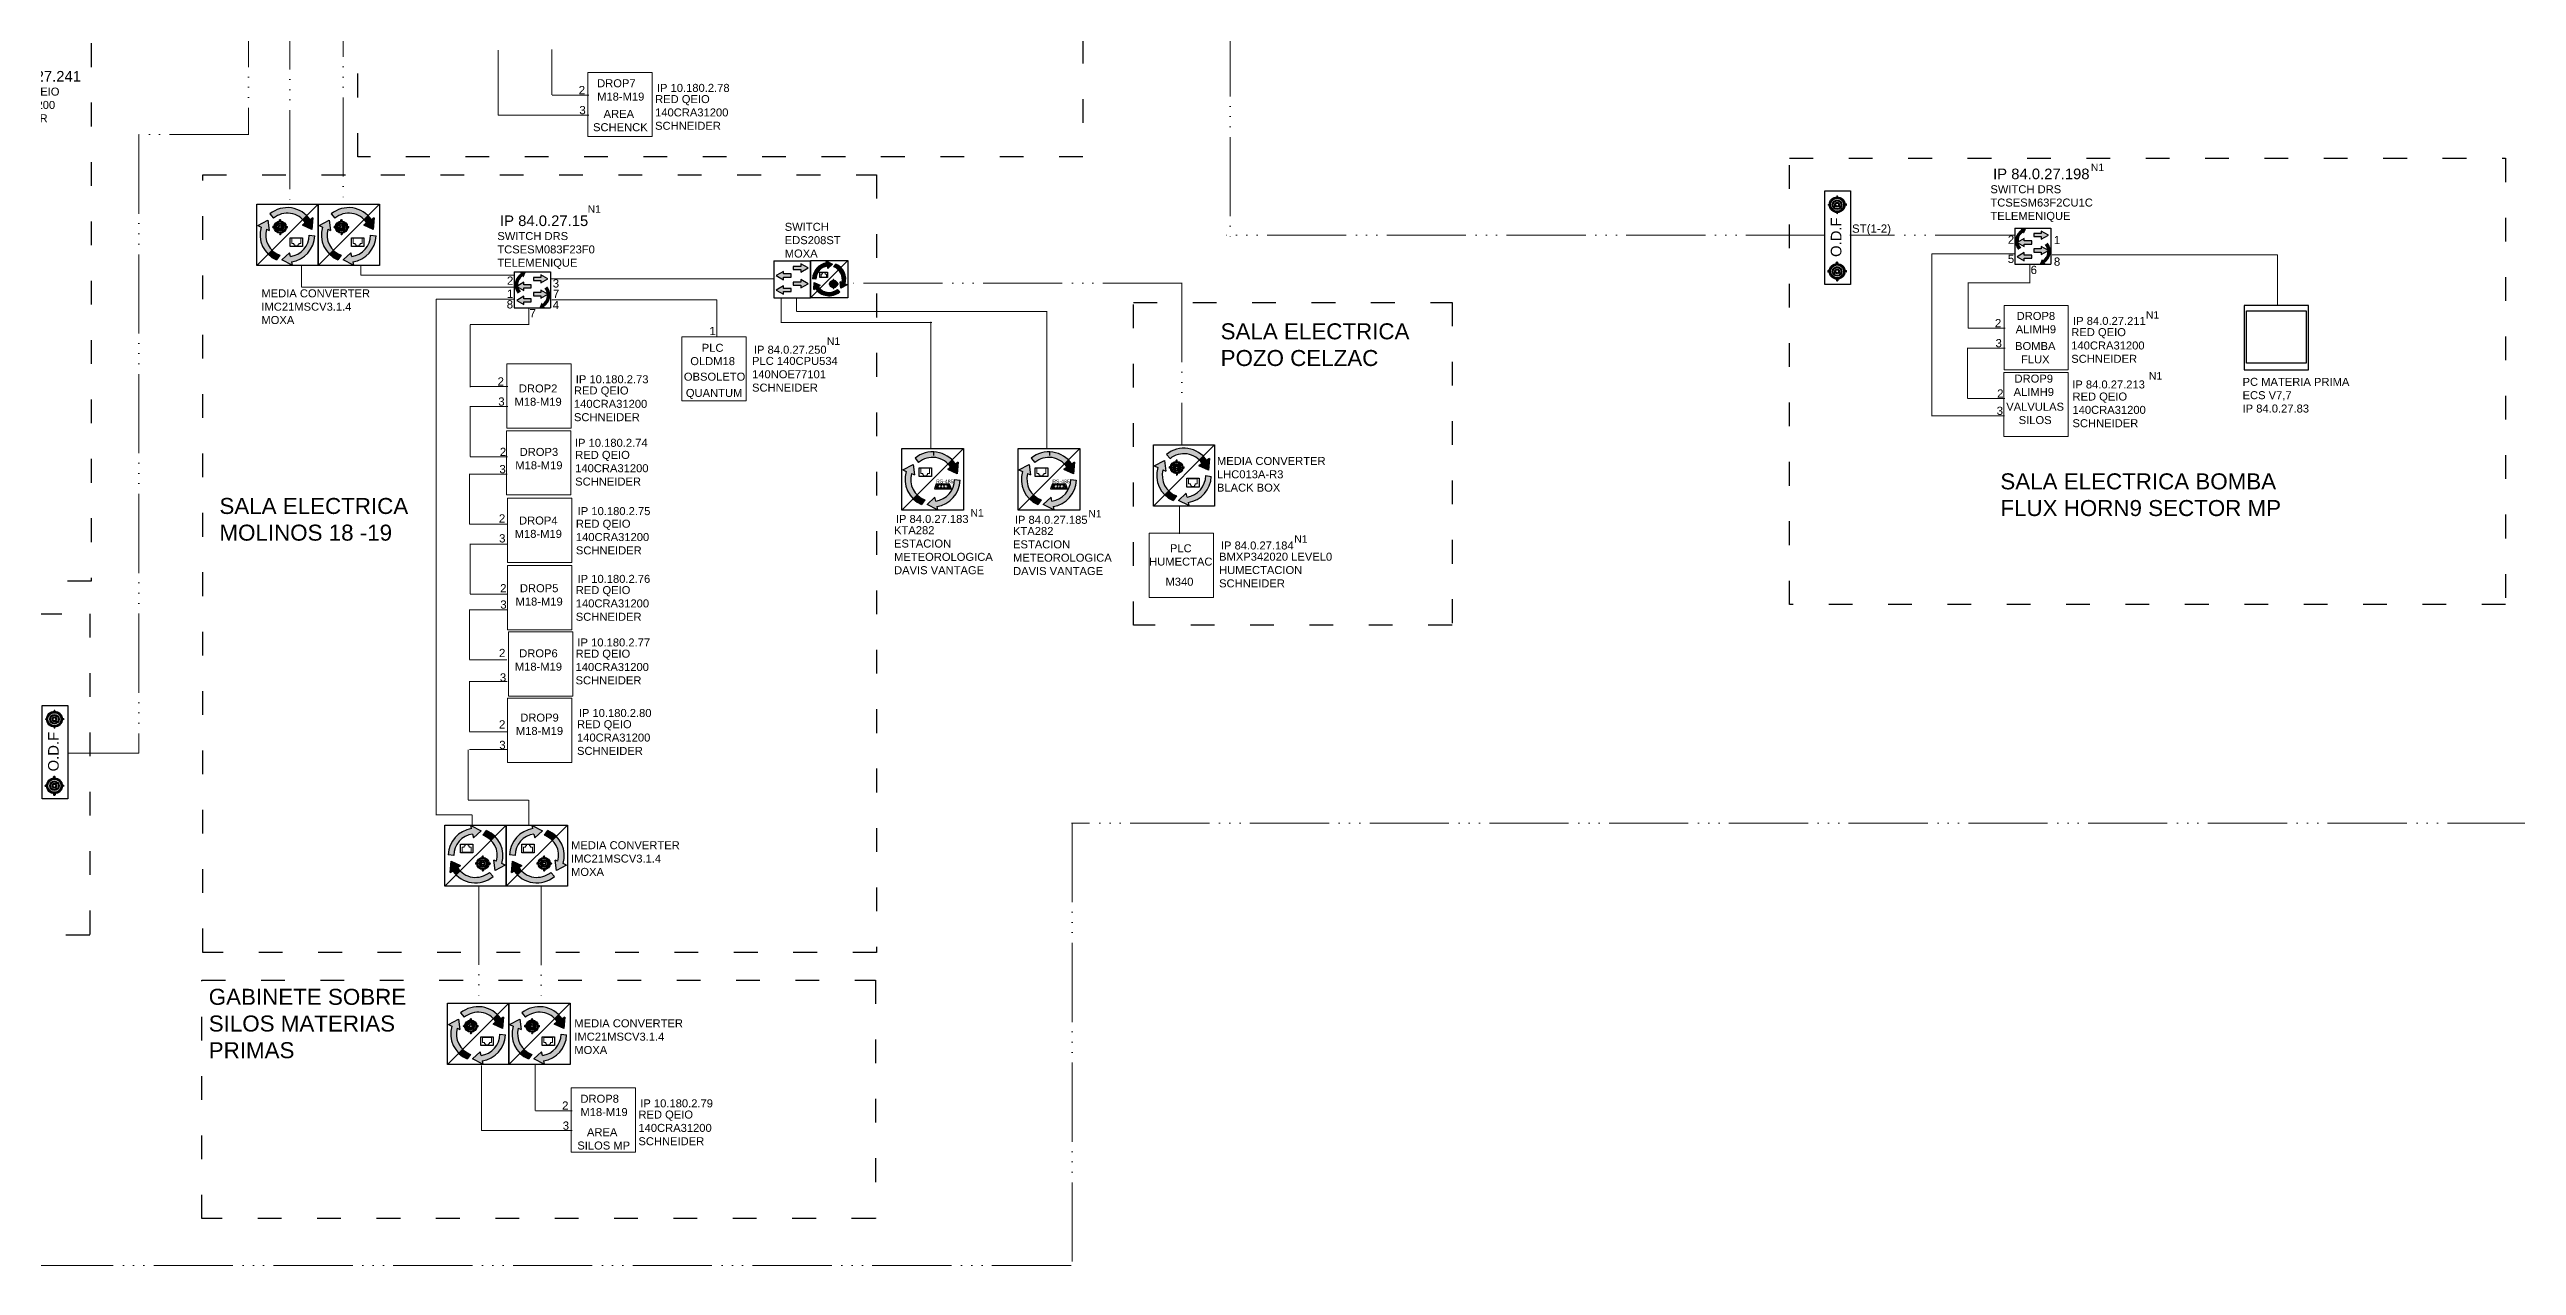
# Model space of a CAD drawing. Header units: millimetres. Extents: x 613 to 2691, y 4464 to 5516.
# Drawn here: x 1050 to 1798, y 4464 to 4833 of the extents above; entities that cross this region are included whole.
import ezdxf
from ezdxf.enums import TextEntityAlignment as Align

# ---------------------------------------------------------------- set-up
doc = ezdxf.new("R2010")
doc.units = ezdxf.units.MM
doc.linetypes.add('ACAD_ISO03W100', pattern=[30, 12, -18])
doc.linetypes.add('ACAD_ISO06W100', pattern=[36, 24, -3, 0, -3, 0, -3, 0, -3])
doc.layers.add('LETRAS', color=7, linetype='Continuous', lineweight=5)
doc.layers.add('RACK', color=7, linetype='Continuous', lineweight=30)
doc.layers.add('Línea F.O', color=7, linetype='ACAD_ISO06W100')
doc.layers.add('SEGMENTADA', color=7, linetype='ACAD_ISO03W100')
doc.styles.get("Standard").update_dxf_attribs({"font": 'arial.ttf'})

# ---------------------------------------------------------------- blocks, each defined once
blk = doc.blocks.new('pc')
blk.add_lwpolyline([(7.77, 8.9), (-12.31, 8.9), (-12.31, -11.17), (7.77, -11.17)], close=True)
at = {"layer": 'Línea F.O'}
blk.add_lwpolyline([(-11.57, 7.31), (7.09, 7.31), (7.09, -9.03), (-11.57, -9.03)], close=True, dxfattribs=at)
blk = doc.blocks.new('Conversor Ethernet-FO')
h = blk.add_hatch(color=256)
h.dxf.hatch_style = 1
h.paths.add_polyline_path([(0.00454, 0.00483), (0.00576, 0.00605, 0.387732), (-0.00573, 0.00659), (-0.00461, 0.00527, -0.38711)])
h = blk.add_hatch(color=256)
h.dxf.hatch_style = 1
h.paths.add_polyline_path([(-0.00685, 0.00179), (-0.00594, 0.0014), (-0.00635, 0.00466), (-0.00956, 0.00298), (-0.00845, 0.00249, 0.276597), (-0.00631, -0.00601), (-0.00508, -0.00479, -0.268518)])
h = blk.add_hatch(color=256)
h.dxf.hatch_style = 1
h.paths.add_polyline_path([(-0.00478, 0.00268, 0.553301), (-0.00478, 0.00229), (-0.00448, 0.00229, -0.025083), (-0.00449, 0.00248, -0.025934), (-0.00448, 0.00268)])
h.paths.add_polyline_path([(-0.00034, 0.00268), (-0.00064, 0.00268, -0.026557), (-0.00063, 0.00248, -0.024461), (-0.00064, 0.00229), (-0.00034, 0.00229, 0.553301)])
h.paths.add_polyline_path([(-0.00276, 0.0044, -0.051051), (-0.00236, 0.0044), (-0.00236, 0.0047, 0.553301), (-0.00276, 0.0047)])
h.paths.add_polyline_path([(-0.00276, 0.00026, 0.553301), (-0.00236, 0.00026), (-0.00236, 0.00056, -0.051051), (-0.00276, 0.00056)])
h = blk.add_hatch(color=256)
h.dxf.hatch_style = 1
h.paths.add_polyline_path([(-0.00449, 0.00248, 1), (-0.00063, 0.00248, 1)])
h.paths.add_polyline_path([(-0.00097, 0.00248, -1), (-0.00415, 0.00248, -1)], flags=16)
h.paths.add_polyline_path([(-0.00139, 0.00248, -1), (-0.00373, 0.00248, -1)], flags=0)
h.paths.add_polyline_path([(-0.00158, 0.00248, -1), (-0.00354, 0.00248, -1)], flags=0)
h.paths.add_polyline_path([(-0.00198, 0.00248, -1), (-0.00314, 0.00248, -1)], flags=0)
h.paths.add_polyline_path([(-0.00216, 0.00248, -1), (-0.00296, 0.00248, -1)], flags=0)
h = blk.add_hatch(color=256)
h.dxf.hatch_style = 1
h.paths.add_polyline_path([(-0.00373, 0.00248, 1), (-0.00139, 0.00248, 1)])
h.paths.add_polyline_path([(-0.00158, 0.00248, -1), (-0.00354, 0.00248, -1)], flags=16)
h.paths.add_polyline_path([(-0.00198, 0.00248, -1), (-0.00314, 0.00248, -1)], flags=0)
h.paths.add_polyline_path([(-0.00216, 0.00248, -1), (-0.00296, 0.00248, -1)], flags=0)
h = blk.add_hatch(color=256)
h.dxf.hatch_style = 1
h.paths.add_polyline_path([(-0.00314, 0.00248, 1), (-0.00198, 0.00248, 1)])
h.paths.add_polyline_path([(-0.00216, 0.00248, -1), (-0.00296, 0.00248, -1)], flags=16)
h = blk.add_hatch(color=256)
h.dxf.hatch_style = 1
h.paths.add_polyline_path([(0.00765, 0.00532), (0.00683, 0.00475, 0.049421), (0.00576, 0.00605), (0.00454, 0.00483, -0.050348), (0.0054, 0.00377), (0.00439, 0.00308), (0.00738, 0.00171)])
h = blk.add_hatch(color=256)
h.dxf.hatch_style = 1
h.paths.add_polyline_path([(-0.00508, -0.00479), (-0.00631, -0.00601, 0.093164), (-0.0037, -0.00779), (-0.00266, -0.00635, -0.106981)])
h = blk.add_hatch(color=256)
h.dxf.hatch_style = 1
h.paths.add_polyline_path([(0.00068, -0.00671), (0.00042, -0.00552), (-0.00198, -0.00776), (0.00125, -0.00938), (0.00104, -0.00841, 0.360133), (0.00825, -0.00026), (0.00653, -0.00003, -0.371354)])
for p, q in [((-0.00984, 0.0096), (0.00931, 0.0096)), ((-0.00984, -0.00954), (-0.00984, 0.0096)), ((0.00931, 0.0096), (-0.00984, -0.00954)), ((0.00931, 0.0096), (0.00931, -0.00954)), ((-0.00956, 0.00298), (-0.00635, 0.00466)), ((-0.00956, 0.00298), (-0.00845, 0.00249)), ((-0.00685, 0.00179), (-0.00594, 0.0014)), ((-0.00635, 0.00466), (-0.00594, 0.0014)), ((-0.00573, 0.00659), (-0.00461, 0.00527)), ((-0.00448, 0.00268), (-0.00478, 0.00268)), ((-0.00448, 0.00229), (-0.00478, 0.00229)), ((-0.00276, 0.00441), (-0.00276, 0.0047)), ((-0.00236, 0.00441), (-0.00236, 0.0047)), ((-0.00236, 0.00056), (-0.00236, 0.00026)), ((-0.00064, 0.00268), (-0.00034, 0.00268)), ((-0.00064, 0.00229), (-0.00034, 0.00229)), ((0.0054, 0.00377), (0.00439, 0.00308)), ((0.00738, 0.00171), (0.00439, 0.00308)), ((0.00765, 0.00532), (0.00683, 0.00475)), ((0.00765, 0.00532), (0.00738, 0.00171)), ((-0.00266, -0.00635), (-0.0037, -0.00779)), ((-0.00198, -0.00776), (0.00042, -0.00552)), ((0.00068, -0.00671), (0.00042, -0.00552)), ((0.00653, -0.00003), (0.00825, -0.00026)), ((0.00931, -0.00954), (-0.00984, -0.00954)), ((0.00125, -0.00938), (-0.00198, -0.00776)), ((0.00104, -0.00841), (0.00125, -0.00938))]:
    blk.add_line(p, q)
blk.add_lwpolyline([(0.00061, -0.00086), (0.00446, -0.00086), (0.00446, -0.00359), (0.00061, -0.00359)], close=True)
for radius in [0.00193, 0.00159, 0.00117, 0.000976, 0.000584, 0.000396]:
    blk.add_circle((-0.00256, 0.00248), radius)
for centre, radius, start, end in [((-0.00028, 0.00002), 0.00853, 33.6411, 129.72999), ((-0.00028, 0.00002), 0.00853, 163.19641, 246.33177), ((-0.00028, 0.00002), 0.0068, 164.93063, 249.47743), ((-0.00466, 0.00248), 0.000232, 122.08839, 237.91161), ((-0.00028, 0.00002), 0.0068, 33.4186, 129.59548), ((-0.00256, 0.00458), 0.000232, 32.08839, 147.91161), ((-0.00256, 0.00038), 0.000232, 212.08839, 327.91161), ((-0.00046, 0.00249), 0.000232, 302.08839, 57.91161), ((-0.00028, 0.00002), 0.0068, 278.06545, 359.55615), ((-0.00028, 0.00002), 0.00853, 278.88801, 358.1104)]:
    blk.add_arc(centre, radius, start, end)
at = {"layer": 'RACK', "lineweight": 20}
for p, q in [((0.00387, -0.00104), (0.00113, -0.00104)), ((0.00113, -0.00104), (0.00113, -0.00264)), ((0.00113, -0.00264), (0.00175, -0.00264)), ((0.00175, -0.00264), (0.00175, -0.00302)), ((0.00175, -0.00302), (0.002, -0.00302)), ((0.002, -0.00302), (0.002, -0.00341)), ((0.002, -0.00341), (0.00301, -0.00341)), ((0.00325, -0.00302), (0.00301, -0.00302)), ((0.00301, -0.00302), (0.00301, -0.00341)), ((0.00387, -0.00264), (0.00325, -0.00264)), ((0.00325, -0.00264), (0.00325, -0.00302)), ((0.00387, -0.00104), (0.00387, -0.00264))]:
    blk.add_line(p, q, dxfattribs=at)
blk = doc.blocks.new('Conversor ethernet-RS485')
h = blk.add_hatch(color=256)
h.dxf.hatch_style = 1
h.paths.add_polyline_path([(4.22, 4.23), (5.45, 5.46, 0.387732), (-6.13, 6), (-5, 4.67, -0.38711)])
h = blk.add_hatch(color=256)
h.dxf.hatch_style = 1
h.paths.add_polyline_path([(-7.25, 1.17), (-6.33, 0.77), (-6.75, 4.05), (-9.98, 2.36), (-8.86, 1.87, 0.276597), (-6.71, -6.7), (-5.47, -5.46, -0.268518)])
h = blk.add_hatch(color=256)
h.dxf.hatch_style = 1
h.paths.add_polyline_path([(7.36, 4.73), (6.53, 4.15, 0.049421), (5.45, 5.46), (4.22, 4.23, -0.050348), (5.09, 3.16), (4.08, 2.47), (7.09, 1.09)])
h = blk.add_hatch(color=256)
h.dxf.hatch_style = 1
h.paths.add_polyline_path([(-5.47, -5.46), (-6.71, -6.7, 0.093164), (-4.08, -8.49), (-3.03, -7.03, -0.106981)])
h = blk.add_hatch(color=256)
h.dxf.hatch_style = 1
h.paths.add_polyline_path([(0.33, -7.4), (0.07, -6.19), (-2.35, -8.45), (0.91, -10.09), (0.7, -9.11, 0.360133), (7.96, -0.89), (6.22, -0.66, -0.371354)])
for p, q in [((-10.26, 9.03), (9.02, 9.03)), ((-10.26, -10.25), (-10.26, 9.03)), ((9.02, 9.03), (-10.26, -10.25)), ((-0.39, 7.98), (-0.39, 6.82)), ((9.02, 9.03), (9.02, -10.25)), ((-9.98, 2.36), (-6.75, 4.05)), ((-9.98, 2.36), (-8.86, 1.87)), ((-7.25, 1.17), (-6.33, 0.77)), ((-6.75, 4.05), (-6.33, 0.77)), ((-6.13, 6), (-5, 4.67)), ((5.09, 3.16), (4.08, 2.47)), ((7.09, 1.09), (4.08, 2.47)), ((7.36, 4.73), (6.53, 4.15)), ((7.36, 4.73), (7.09, 1.09)), ((-3.03, -7.03), (-4.08, -8.49)), ((-2.35, -8.45), (0.07, -6.19)), ((0.53, -2.03), (-0.06, -3.6)), ((-0.06, -3.6), (5.12, -3.6)), ((0.33, -7.4), (0.07, -6.19)), ((0.86, -2.19), (0.43, -3.34)), ((4.62, -3.34), (0.43, -3.34)), ((0.53, -2.03), (4.53, -2.03)), ((0.86, -2.19), (4.19, -2.19)), ((4.19, -2.19), (4.62, -3.34)), ((4.53, -2.03), (5.12, -3.6)), ((6.22, -0.66), (7.96, -0.89)), ((9.02, -10.25), (-10.26, -10.25)), ((0.91, -10.09), (-2.35, -8.45)), ((0.7, -9.11), (0.91, -10.09))]:
    blk.add_line(p, q)
blk.add_lwpolyline([(-4.88, 3.01), (-0.99, 3.01), (-0.99, 0.26), (-4.88, 0.26)], close=True)
for centre in [(1.07, -3.05), (1.13, -2.39), (2.09, -2.39), (2.09, -3.05), (2.95, -2.39), (2.95, -3.05), (4, -2.39), (4, -3.05)]:
    blk.add_circle(centre, 0.153)
for radius, start, end in [(8.6, 33.6411, 129.72999), (8.6, 163.19641, 246.33177), (6.86, 164.93063, 249.47743), (6.86, 33.4186, 129.59548), (6.86, 278.06545, 359.55615), (8.6, 278.88801, 358.1104)]:
    blk.add_arc((-0.63, -0.61), radius, start, end)
at = {"layer": 'RACK', "lineweight": 20}
for p, q in [((-1.58, 2.83), (-4.35, 2.83)), ((-4.35, 2.83), (-4.35, 1.22)), ((-4.35, 1.22), (-3.72, 1.22)), ((-3.72, 1.22), (-3.72, 0.83)), ((-3.72, 0.83), (-3.47, 0.83)), ((-3.47, 0.83), (-3.47, 0.44)), ((-3.47, 0.44), (-2.46, 0.44)), ((-2.21, 0.83), (-2.46, 0.83)), ((-2.46, 0.83), (-2.46, 0.44)), ((-1.58, 1.22), (-2.21, 1.22)), ((-2.21, 1.22), (-2.21, 0.83)), ((-1.58, 2.83), (-1.58, 1.22))]:
    blk.add_line(p, q, dxfattribs=at)
at = {"insert": (0.46, -0.69), "char_height": 1.143, "attachment_point": 1}
blk.add_mtext_dynamic_manual_height_columns('RS-485', width=3.9545, gutter_width=5.71, heights=[0], dxfattribs=at)
blk = doc.blocks.new('Switch')
h = blk.add_hatch(color=256)
h.dxf.hatch_style = 1
h.paths.add_polyline_path([(0.0051, 0.009), (0.0051, 0.0074), (0.0004, 0.0074), (0.0004, 0.0055), (0.0051, 0.0055), (0.0051, 0.0039), (0.0095, 0.0065)])
h.paths.add_polyline_path([(0.0095, -0.0031), (0.0051, -0.0006), (0.0051, -0.0021), (0.0004, -0.0021), (0.0004, -0.0041), (0.0051, -0.0041), (0.0051, -0.0056)])
h.paths.add_polyline_path([(-0.0009, -0.006), (-0.0056, -0.006), (-0.0056, -0.0044), (-0.01, -0.007), (-0.0056, -0.0095), (-0.0056, -0.0079), (-0.0009, -0.0079)])
h.paths.add_polyline_path([(-0.0009, 0.0028), (-0.0056, 0.0028), (-0.0056, 0.0044), (-0.01, 0.0018), (-0.0056, -0.0007), (-0.0056, 0.0009), (-0.0009, 0.0009)])
for p, q in [((-0.0115, 0.0108), (0.011, 0.0108)), ((-0.0115, 0.0108), (-0.0115, -0.0117)), ((-0.0056, 0.0044), (-0.01, 0.0018)), ((-0.01, 0.0018), (-0.0056, -0.0007)), ((-0.0056, 0.0028), (-0.0056, 0.0044)), ((-0.0009, 0.0028), (-0.0056, 0.0028)), ((-0.0056, -0.0007), (-0.0056, 0.0009)), ((-0.0056, 0.0009), (-0.0009, 0.0009)), ((-0.0009, 0.0009), (-0.0009, 0.0028)), ((0.0051, 0.0074), (0.0004, 0.0074)), ((0.0004, 0.0074), (0.0004, 0.0055)), ((0.0004, 0.0055), (0.0051, 0.0055)), ((0.0095, 0.0065), (0.0051, 0.009)), ((0.0051, 0.009), (0.0051, 0.0074)), ((0.0051, 0.0039), (0.0095, 0.0065)), ((0.0051, 0.0055), (0.0051, 0.0039)), ((0.011, 0.0108), (0.011, -0.0005)), ((-0.0115, -0.0117), (0.011, -0.0117)), ((-0.0056, -0.0044), (-0.01, -0.007)), ((-0.01, -0.007), (-0.0056, -0.0095)), ((-0.0056, -0.006), (-0.0056, -0.0044)), ((-0.0009, -0.006), (-0.0056, -0.006)), ((-0.0056, -0.0095), (-0.0056, -0.0079)), ((-0.0056, -0.0079), (-0.0009, -0.0079)), ((-0.0009, -0.0079), (-0.0009, -0.006)), ((0.0051, -0.0021), (0.0004, -0.0021)), ((0.0004, -0.0021), (0.0004, -0.0041)), ((0.0004, -0.0041), (0.0051, -0.0041)), ((0.0095, -0.0031), (0.0051, -0.0006)), ((0.0051, -0.0006), (0.0051, -0.0021)), ((0.0051, -0.0056), (0.0095, -0.0031)), ((0.0051, -0.0041), (0.0051, -0.0056)), ((0.011, -0.0005), (0.011, -0.0117))]:
    blk.add_line(p, q)
blk = doc.blocks.new('O.D.F')
h = blk.add_hatch(color=256)
h.dxf.hatch_style = 1
h.paths.add_polyline_path([(-13.81, 0.17, 0.553301), (-13.81, -0.33), (-13.43, -0.33, -0.025083), (-13.45, -0.08, -0.025934), (-13.43, 0.17)])
h.paths.add_polyline_path([(-8.16, 0.18), (-8.54, 0.18, -0.026557), (-8.53, -0.08, -0.024461), (-8.54, -0.32), (-8.16, -0.32, 0.553301)])
h.paths.add_polyline_path([(-11.24, 2.36, -0.051051), (-10.74, 2.36), (-10.74, 2.74, 0.553301), (-11.24, 2.74)])
h.paths.add_polyline_path([(-11.23, -2.91, 0.553301), (-10.73, -2.91), (-10.73, -2.53, -0.051051), (-11.23, -2.53)])
h = blk.add_hatch(color=256)
h.dxf.hatch_style = 1
h.paths.add_polyline_path([(-13.45, -0.08, 1), (-8.53, -0.08, 1)])
h.paths.add_polyline_path([(-8.96, -0.08, 1), (-13.01, -0.08, 1)], flags=16)
h.paths.add_polyline_path([(-9.5, -0.08, -1), (-12.47, -0.08, -1)], flags=0)
h.paths.add_polyline_path([(-9.74, -0.08, -1), (-12.23, -0.08, -1)], flags=0)
h.paths.add_polyline_path([(-10.24, -0.08, -1), (-11.73, -0.08, -1)], flags=0)
h.paths.add_polyline_path([(-10.48, -0.08, -1), (-11.49, -0.08, -1)], flags=0)
h = blk.add_hatch(color=256)
h.dxf.hatch_style = 1
h.paths.add_polyline_path([(-12.47, -0.08, 1), (-9.5, -0.08, 1)])
h.paths.add_polyline_path([(-9.74, -0.08, -1), (-12.23, -0.08, -1)], flags=16)
h.paths.add_polyline_path([(-10.24, -0.08, -1), (-11.73, -0.08, -1)], flags=0)
h.paths.add_polyline_path([(-10.48, -0.08, -1), (-11.49, -0.08, -1)], flags=0)
h = blk.add_hatch(color=256)
h.dxf.hatch_style = 1
h.paths.add_polyline_path([(-11.73, -0.08, 1), (-10.24, -0.08, 1)])
h.paths.add_polyline_path([(-10.48, -0.08, -1), (-11.49, -0.08, -1)], flags=16)
h = blk.add_hatch(color=256)
h.dxf.hatch_style = 1
h.paths.add_polyline_path([(7.02, 0.17, 0.553301), (7.02, -0.33), (7.39, -0.33, -0.025083), (7.38, -0.08, -0.025934), (7.4, 0.17)])
h.paths.add_polyline_path([(12.67, 0.18), (12.29, 0.18, -0.026557), (12.3, -0.08, -0.024461), (12.29, -0.32), (12.67, -0.32, 0.553301)])
h.paths.add_polyline_path([(9.59, 2.36, -0.051051), (10.09, 2.36), (10.09, 2.74, 0.553301), (9.59, 2.74)])
h.paths.add_polyline_path([(9.59, -2.91, 0.553301), (10.1, -2.91), (10.1, -2.53, -0.051051), (9.59, -2.53)])
h = blk.add_hatch(color=256)
h.dxf.hatch_style = 1
h.paths.add_polyline_path([(7.38, -0.08, 1), (12.3, -0.08, 1)])
h.paths.add_polyline_path([(11.86, -0.08, 1), (7.82, -0.08, 1)], flags=16)
h.paths.add_polyline_path([(11.33, -0.08, -1), (8.36, -0.08, -1)], flags=0)
h.paths.add_polyline_path([(11.09, -0.08, -1), (8.6, -0.08, -1)], flags=0)
h.paths.add_polyline_path([(10.59, -0.08, -1), (9.1, -0.08, -1)], flags=0)
h.paths.add_polyline_path([(10.35, -0.08, -1), (9.34, -0.08, -1)], flags=0)
h = blk.add_hatch(color=256)
h.dxf.hatch_style = 1
h.paths.add_polyline_path([(8.36, -0.08, 1), (11.33, -0.08, 1)])
h.paths.add_polyline_path([(11.09, -0.08, -1), (8.6, -0.08, -1)], flags=16)
h.paths.add_polyline_path([(10.59, -0.08, -1), (9.1, -0.08, -1)], flags=0)
h.paths.add_polyline_path([(10.35, -0.08, -1), (9.34, -0.08, -1)], flags=0)
h = blk.add_hatch(color=256)
h.dxf.hatch_style = 1
h.paths.add_polyline_path([(9.1, -0.08, 1), (10.59, -0.08, 1)])
h.paths.add_polyline_path([(10.35, -0.08, -1), (9.34, -0.08, -1)], flags=16)
for p, q in [((-13.43, 0.17), (-13.81, 0.17)), ((-11.24, 2.37), (-11.24, 2.74)), ((-10.74, 2.37), (-10.74, 2.74)), ((-8.54, 0.18), (-8.16, 0.18)), ((-13.43, -0.33), (-13.81, -0.33)), ((-10.73, -2.53), (-10.73, -2.91)), ((-8.54, -0.32), (-8.16, -0.32)), ((10.1, -2.53), (10.1, -2.91))]:
    blk.add_line(p, q)
blk.add_lwpolyline([(-15.06, 3.77), (14.13, 3.77), (14.13, -4.24), (-15.06, -4.24)], close=True)
for centre, radius in [((-10.99, -0.08), 2.46), ((-10.99, -0.08), 2.02), ((-10.99, -0.08), 1.48), ((-10.99, -0.08), 1.24), ((-10.99, -0.08), 0.743), ((-10.99, -0.08), 0.504), ((9.84, -0.08), 2.46), ((9.84, -0.08), 2.02), ((9.84, -0.08), 1.48), ((9.84, -0.08), 1.24), ((9.84, -0.08), 0.743), ((9.84, -0.08), 0.504)]:
    blk.add_circle(centre, radius)
for centre, start, end in [((-13.65, -0.08), 122.08839, 237.91161), ((-10.99, 2.59), 32.08839, 147.91161), ((-8.32, -0.07), 302.08839, 57.91161), ((-10.98, -2.75), 212.08839, 327.91161), ((9.85, -2.75), 212.08839, 327.91161)]:
    blk.add_arc(centre, 0.296, start, end)
at = {"insert": (-6.48, 1.91), "char_height": 3.316, "attachment_point": 1}
blk.add_mtext_dynamic_manual_height_columns('O.D.F', width=5.7817, gutter_width=16.58, heights=[0], dxfattribs=at)
blk = doc.blocks.new('SwitchDRS')
h = blk.add_hatch(color=256)
h.dxf.hatch_style = 1
h.paths.add_polyline_path([(-0.0076, 0.0075), (-0.0088, 0.0087, 0.387732), (-0.0093, -0.0028), (-0.008, -0.0017, -0.38711)])
h = blk.add_hatch(color=256)
h.dxf.hatch_style = 1
h.paths.add_polyline_path([(0.0051, 0.009), (0.0051, 0.0074), (0.0004, 0.0074), (0.0004, 0.0055), (0.0051, 0.0055), (0.0051, 0.0039), (0.0095, 0.0065)])
h.paths.add_polyline_path([(0.0095, -0.0031), (0.0051, -0.0006), (0.0051, -0.0021), (0.0004, -0.0021), (0.0004, -0.0041), (0.0051, -0.0041), (0.0051, -0.0056)])
h.paths.add_polyline_path([(-0.0009, -0.006), (-0.0056, -0.006), (-0.0056, -0.0044), (-0.01, -0.007), (-0.0056, -0.0095), (-0.0056, -0.0079), (-0.0009, -0.0079)])
h.paths.add_polyline_path([(-0.0009, 0.0028), (-0.0056, 0.0028), (-0.0056, 0.0044), (-0.01, 0.0018), (-0.0056, -0.0007), (-0.0056, 0.0009), (-0.0009, 0.0009)])
h = blk.add_hatch(color=256)
h.dxf.hatch_style = 1
h.paths.add_polyline_path([(-0.008, 0.0106), (-0.0075, 0.0098, 0.049421), (-0.0088, 0.0087), (-0.0076, 0.0075, -0.050348), (-0.0065, 0.0084), (-0.0058, 0.0074), (-0.0044, 0.0103)])
h = blk.add_hatch(color=256)
h.dxf.hatch_style = 1
h.paths.add_polyline_path([(0.0073, -0.0085), (0.0085, -0.0097, 0.387732), (0.009, 0.0018), (0.0077, 0.0006, -0.38711)])
h = blk.add_hatch(color=256)
h.dxf.hatch_style = 1
h.paths.add_polyline_path([(0.0078, -0.0116), (0.0072, -0.0108, 0.049421), (0.0085, -0.0097), (0.0073, -0.0085, -0.050348), (0.0062, -0.0094), (0.0055, -0.0084), (0.0042, -0.0114)])
for p, q in [((-0.0115, 0.0108), (0.011, 0.0108)), ((-0.0115, 0.0108), (-0.0115, -0.0117)), ((-0.0056, 0.0044), (-0.01, 0.0018)), ((-0.01, 0.0018), (-0.0056, -0.0007)), ((-0.0056, 0.0028), (-0.0056, 0.0044)), ((-0.0009, 0.0028), (-0.0056, 0.0028)), ((-0.0056, -0.0007), (-0.0056, 0.0009)), ((-0.0056, 0.0009), (-0.0009, 0.0009)), ((-0.0009, 0.0009), (-0.0009, 0.0028)), ((0.0051, 0.0074), (0.0004, 0.0074)), ((0.0004, 0.0074), (0.0004, 0.0055)), ((0.0004, 0.0055), (0.0051, 0.0055)), ((0.0095, 0.0065), (0.0051, 0.009)), ((0.0051, 0.009), (0.0051, 0.0074)), ((0.0051, 0.0039), (0.0095, 0.0065)), ((0.0051, 0.0055), (0.0051, 0.0039)), ((0.011, 0.0108), (0.011, -0.0005)), ((-0.0115, -0.0117), (0.011, -0.0117)), ((-0.0056, -0.0044), (-0.01, -0.007)), ((-0.01, -0.007), (-0.0056, -0.0095)), ((-0.0056, -0.006), (-0.0056, -0.0044)), ((-0.0009, -0.006), (-0.0056, -0.006)), ((-0.0056, -0.0095), (-0.0056, -0.0079)), ((-0.0056, -0.0079), (-0.0009, -0.0079)), ((-0.0009, -0.0079), (-0.0009, -0.006)), ((0.0051, -0.0021), (0.0004, -0.0021)), ((0.0004, -0.0021), (0.0004, -0.0041)), ((0.0004, -0.0041), (0.0051, -0.0041)), ((0.0095, -0.0031), (0.0051, -0.0006)), ((0.0051, -0.0006), (0.0051, -0.0021)), ((0.0051, -0.0056), (0.0095, -0.0031)), ((0.0051, -0.0041), (0.0051, -0.0056)), ((0.011, -0.0005), (0.011, -0.0117))]:
    blk.add_line(p, q)
for centre, start, end in [((-0.0027, 0.0027), 123.4186, 219.5955), ((0.0025, -0.0037), 303.4186, 39.5955)]:
    blk.add_arc(centre, 0.0068, start, end)

msp = doc.modelspace()

# ---------------------------------------------------------------- linework, layer by layer
at = {"color": 3, "lineweight": 0}
for p, q in [((1186.01, 4812.66), (1186.01, 4832.38)), ((1202.26, 4818.79), (1202.26, 4832.55)), ((1213.49, 4818.71), (1202.31, 4818.71)), ((1213.49, 4812.66), (1186.01, 4812.66)), ((1126.38, 4760.53), (1126.38, 4767.05)), ((1144.35, 4764.18), (1144.35, 4767.09)), ((1645.65, 4770.59), (1620.57, 4770.59)), ((1620.57, 4721.4), (1620.57, 4770.59)), ((1650.32, 4761.82), (1650.32, 4767.31)), ((1725.32, 4770.32), (1657.04, 4770.32)), ((1725.39, 4755.2), (1725.39, 4770.31)), ((1190.8, 4760.53), (1126.45, 4760.53)), ((1190.71, 4764.18), (1144.36, 4764.18)), ((1269.36, 4763.07), (1201.82, 4763.07)), ((1271.76, 4749.75), (1271.76, 4757.25)), ((1276.44, 4753.18), (1276.44, 4757.27)), ((1631.56, 4748.15), (1631.56, 4761.91)), ((1650.39, 4761.82), (1631.61, 4761.82)), ((1190.69, 4756.89), (1167.13, 4756.89)), ((1167.13, 4600.54), (1167.13, 4756.88)), ((1195.27, 4749.11), (1195.27, 4754.16)), ((1252.28, 4756.71), (1202.22, 4756.71)), ((1252.3, 4745.52), (1252.3, 4756.71)), ((1317.39, 4749.83), (1271.76, 4749.83)), ((1352.35, 4753.19), (1276.51, 4753.19)), ((1317.17, 4711.66), (1317.17, 4749.97)), ((1352.29, 4711.52), (1352.29, 4753.19)), ((1177.49, 4730.26), (1177.49, 4749.15)), ((1195.29, 4749.2), (1177.51, 4749.2)), ((1642.79, 4742.02), (1631.29, 4742.02)), ((1631.36, 4726.88), (1631.36, 4742.02)), ((1642.79, 4748.06), (1631.61, 4748.06)), ((1188.89, 4730.38), (1177.45, 4730.38)), ((1188.9, 4724.33), (1177.39, 4724.33)), ((1177.46, 4709.19), (1177.46, 4724.33)), ((1642.61, 4721.55), (1620.43, 4721.55)), ((1642.72, 4726.81), (1631.36, 4726.81)), ((1188.83, 4709.12), (1177.46, 4709.12)), ((1188.71, 4703.87), (1177.21, 4703.87)), ((1177.28, 4688.73), (1177.28, 4703.87)), ((1392.51, 4685.79), (1392.51, 4694.11)), ((1188.64, 4688.66), (1177.28, 4688.66)), ((1188.9, 4682.67), (1177.39, 4682.67)), ((1177.46, 4667.53), (1177.46, 4682.67)), ((1188.83, 4667.46), (1177.46, 4667.46)), ((1188.71, 4662.76), (1177.21, 4662.76)), ((1177.28, 4647.62), (1177.28, 4662.76)), ((1188.64, 4647.55), (1177.28, 4647.55)), ((1188.68, 4640.95), (1177.18, 4640.95)), ((1177.25, 4625.82), (1177.25, 4640.95)), ((1188.61, 4625.74), (1177.25, 4625.74)), ((1176.89, 4605.1), (1176.89, 4620.24)), ((1188.8, 4620.35), (1177.3, 4620.35)), ((1178.05, 4600.54), (1167.11, 4600.54)), ((1195.12, 4605.03), (1176.89, 4605.03)), ((1178.05, 4597.49), (1178.05, 4600.52)), ((1195.3, 4597.55), (1195.3, 4605.06)), ((1180.96, 4504.85), (1180.96, 4524.57)), ((1197.2, 4510.98), (1197.2, 4524.74)), ((1208.43, 4510.89), (1197.26, 4510.89)), ((1208.44, 4504.85), (1180.96, 4504.85))]:
    msp.add_line(p, q, dxfattribs=at)
at = {"lineweight": 0}
for points in [[(1213.16, 4825.62), (1232.64, 4825.62), (1232.64, 4806.15), (1213.16, 4806.15)], [(1642.46, 4754.98), (1661.94, 4754.98), (1661.94, 4735.51), (1642.46, 4735.51)], [(1241.62, 4745.5), (1261.11, 4745.5), (1261.11, 4726.03), (1241.62, 4726.03)], [(1188.56, 4737.29), (1208.05, 4737.29), (1208.05, 4717.82), (1188.56, 4717.82)], [(1642.42, 4734.71), (1661.9, 4734.71), (1661.9, 4715.24), (1642.42, 4715.24)], [(1188.52, 4717.02), (1208.01, 4717.02), (1208.01, 4697.55), (1188.52, 4697.55)], [(1188.84, 4696.58), (1208.32, 4696.58), (1208.32, 4677.11), (1188.84, 4677.11)], [(1383.36, 4685.95), (1402.85, 4685.95), (1402.85, 4666.48), (1383.36, 4666.48)], [(1188.84, 4676.15), (1208.32, 4676.15), (1208.32, 4656.68), (1188.84, 4656.68)], [(1189.15, 4656.03), (1208.64, 4656.03), (1208.64, 4636.56), (1189.15, 4636.56)], [(1188.84, 4635.91), (1208.32, 4635.91), (1208.32, 4616.44), (1188.84, 4616.44)], [(1208.1, 4517.81), (1227.59, 4517.81), (1227.59, 4498.34), (1208.1, 4498.34)]]:
    msp.add_lwpolyline(points, close=True, dxfattribs=at)
at = {"layer": 'Línea F.O', "color": 1, "lineweight": 0}
for p, q in [((1110.31, 5032.73), (1110.31, 4806.81)), ((1122.79, 5031.99), (1122.79, 4784.92)), ((1407.88, 5023.82), (1407.88, 4775.67)), ((1138.94, 4963.23), (1138.94, 4785.69)), ((1110.34, 4806.81), (1077.05, 4806.81)), ((1077.06, 4806.78), (1077.06, 4619.3)), ((1588.24, 4776.3), (1406.65, 4776.3)), ((1645.55, 4776.27), (1595.71, 4776.27)), ((1393.27, 4761.78), (1291.97, 4761.78)), ((1393.26, 4761.78), (1393.26, 4712.72)), ((1077.06, 4619.29), (1055.47, 4619.29)), ((1837.16, 4598.1), (1359.78, 4598.1)), ((1360, 4598.07), (1360, 4464.02)), ((1180.14, 4579.1), (1180.14, 4543.44)), ((1198.97, 4579.01), (1198.97, 4543.36)), ((1359.67, 4463.93), (909.43, 4463.93))]:
    msp.add_line(p, q, dxfattribs=at)
at = {"layer": 'SEGMENTADA', "ltscale": 0.6}
for points in [[(921.28, 4888.46), (1062.6, 4888.46), (1062.6, 4671.36), (921.28, 4671.36)], [(1143.39, 4871.53), (1363.22, 4871.53), (1363.22, 4800.05), (1143.39, 4800.05)], [(1096.45, 4794.58), (1300.64, 4794.58), (1300.64, 4558.89), (1096.45, 4558.89)], [(1577.43, 4799.58), (1794.51, 4799.58), (1794.51, 4664.35), (1577.43, 4664.35)], [(1378.56, 4755.91), (1475.13, 4755.91), (1475.13, 4658.08), (1378.56, 4658.08)], [(920.45, 4661.55), (1062.15, 4661.55), (1062.15, 4564.14), (920.45, 4564.14)], [(1096.12, 4550.47), (1300.32, 4550.47), (1300.32, 4478.18), (1096.12, 4478.18)]]:
    msp.add_lwpolyline(points, close=True, dxfattribs=at)

# ---------------------------------------------------------------- block references
at = {"lineweight": 0}
for name, p, xscale, yscale, zscale, rotation in [('O.D.F', (1591.8, 4775.97), 0.9701928948945391, 0.9701928948945391, 0.9701928948945391, 90), ('Conversor Ethernet-FO', (1286.14, 4762.95), 589.6483023455023, 589.6483023455023, 589.6483023455023, 180), ('O.D.F', (1051.38, 4620.03), 0.9701928948945391, 0.9701928948945391, 0.9701928948945391, 90), ('Conversor Ethernet-FO', (1178.86, 4588.24), 970.1928948945391, 970.1928948945391, 970.1928948945391, 180), ('Conversor Ethernet-FO', (1197.45, 4588.24), 970.1928948945391, 970.1928948945391, 970.1928948945391, 180)]:
    msp.add_blockref(name, p, dxfattribs=dict(at, xscale=xscale, yscale=yscale, zscale=zscale, rotation=rotation))
for name, p, xscale, yscale, zscale in [('Conversor Ethernet-FO', (1122.35, 4776.34), 970.1928948945391, 970.1928948945391, 970.1928948945391), ('Conversor Ethernet-FO', (1140.94, 4776.34), 970.1928948945391, 970.1928948945391, 970.1928948945391), ('Switch', (1275.22, 4763.13), 497.5348178946355, 497.5348178946355, 497.5348178946355), ('Conversor Ethernet-FO', (1394.14, 4703.43), 970.1928948945391, 970.1928948945391, 970.1928948945391), ('Conversor ethernet-RS485', (1318.28, 4702.87), 0.9701928948945391, 0.9701928948945391, 0.9701928948945391), ('Conversor ethernet-RS485', (1353.51, 4702.87), 0.9701928948945391, 0.9701928948945391, 0.9701928948945391), ('Conversor Ethernet-FO', (1180.15, 4534.13), 970.1928948945391, 970.1928948945391, 970.1928948945391), ('Conversor Ethernet-FO', (1198.72, 4534.13), 970.1928948945391, 970.1928948945391, 970.1928948945391)]:
    msp.add_blockref(name, p, dxfattribs=dict(at, xscale=xscale, yscale=yscale, zscale=zscale))
at = {"xscale": 486, "yscale": 486, "zscale": 486}
for p in [(1651.29, 4773.17), (1196.45, 4759.9)]:
    msp.add_blockref('SwitchDRS', p, dxfattribs=at)
at = {"layer": 'Línea F.O', "lineweight": 0, "xscale": 0.9701928948945391, "yscale": 0.9701928948945391, "zscale": 0.9701928948945391}
msp.add_blockref('pc', (1727.18, 4746.29), dxfattribs=at)

# ---------------------------------------------------------------- texts
at = {"lineweight": 0, "attachment_point": 1}
for s, width, heights, insert, char_height in [('MASTER QEIO\\P140CRP31200\\PSCHNEIDER', 49.51, [0], (1029.45, 4821.02), 2.4255), ('RED QEIO\\P140CRA31200\\PSCHNEIDER', 49.51, [0], (1233.54, 4818.75), 2.4255), ('SWITCH DRS\\PTCSESM63F2CU1C\\PTELEMENIQUE', 49.51, [0], (1638.33, 4791.43), 2.4255), ('SWITCH \\PEDS208ST\\PMOXA', 49.51, [14.73], (1272.84, 4780.03), 2.425), ('SWITCH DRS\\PTCSESM083F23F0\\PTELEMENIQUE', 49.51, [0], (1185.72, 4777.23), 2.4255), ('MEDIA CONVERTER\\PIMC21MSCV3.1.4\\PMOXA', 49.51, [0], (1114.19, 4759.87), 2.4255), ('SALA ELECTRICA\\PPOZO CELZAC', 97.0797, [0], (1404.98, 4749.57), 4.851), ('RED QEIO\\P140CRA31200\\PSCHNEIDER', 49.51, [0], (1662.84, 4748.11), 2.4255), ('PLC 140CPU534\\P140NOE77101\\PSCHNEIDER', 49.51, [0], (1262.93, 4739.38), 2.4255), ('RED QEIO\\P140CRA31200\\PSCHNEIDER', 49.51, [0], (1208.94, 4730.42), 2.4255), ('RED QEIO\\P140CRA31200\\PSCHNEIDER', 49.51, [0], (1663.21, 4728.59), 2.4255), ('RED QEIO\\P140CRA31200\\PSCHNEIDER', 49.51, [0], (1209.32, 4710.9), 2.4255), ('MEDIA CONVERTER\\PLHC013A-R3\\PBLACK BOX', 49.51, [0], (1403.86, 4709.06), 2.4255), ('SALA ELECTRICA BOMBA FLUX HORN9 SECTOR MP', 97.0797, [0], (1641.35, 4704.09), 4.851), ('SALA ELECTRICA\\PMOLINOS 18 -19', 97.0797, [0], (1101.47, 4696.63), 4.851), ('RED QEIO\\P140CRA31200\\PSCHNEIDER', 49.51, [0], (1209.53, 4690.04), 2.4255), ('KTA282\\PESTACION\\PMETEOROLOGICA\\PDAVIS VANTAGE', 49.51, [14.73], (1305.98, 4688.08), 2.4255), ('KTA282\\PESTACION\\PMETEOROLOGICA\\PDAVIS VANTAGE', 49.51, [14.73], (1342.05, 4687.82), 2.4255), ('BMXP342020 LEVEL0\\PHUMECTACION\\PSCHNEIDER', 49.51, [0], (1404.51, 4680.04), 2.4255), ('RED QEIO\\P140CRA31200\\PSCHNEIDER', 49.51, [0], (1209.49, 4669.92), 2.4255), ('RED QEIO\\P140CRA31200\\PSCHNEIDER', 49.51, [0], (1209.44, 4650.65), 2.4255), ('RED QEIO\\P140CRA31200\\PSCHNEIDER', 49.51, [0], (1209.87, 4629.26), 2.4255), ('MEDIA CONVERTER\\PIMC21MSCV3.1.4\\PMOXA', 49.51, [0], (1208.07, 4592.58), 2.4255), ('GABINETE SOBRE\\PSILOS MATERIAS\\PPRIMAS', 97.0797, [0], (1098.23, 4547.84), 4.851), ('MEDIA CONVERTER\\PIMC21MSCV3.1.4\\PMOXA', 49.51, [0], (1209.05, 4538.6), 2.4255), ('RED QEIO\\P140CRA31200\\PSCHNEIDER', 49.51, [0], (1228.48, 4510.94), 2.4255)]:
    msp.add_mtext_dynamic_manual_height_columns(s, width=width, gutter_width=12.13, heights=heights, dxfattribs=dict(at, insert=insert, char_height=char_height))
at = {"layer": 'LETRAS', "lineweight": 0}
for p in [(1670.79, 4796.84), (1215.1, 4784.22), (1687.48, 4752.13), (1287.62, 4744.16), (1688.39, 4733.65), (1331.15, 4692.13), (1366.9, 4691.85), (1429.32, 4684.21)]:
    msp.add_text('N1', height=2.242, dxfattribs=at).set_placement(p, align=Align.MIDDLE)
at = {"layer": 'Línea F.O', "char_height": 2.5, "attachment_point": 1}
for s, width, insert in [('2', 0.5837, (1210.39, 4821.52)), ('3', 0.5837, (1210.58, 4815.44)), ('ST(1-2)', 0.5837, (1596.37, 4779.53)), ('2', 0.5837, (1643.62, 4776.19)), ('1', 0.5837, (1657.57, 4776.07)), ('5', 0.5837, (1643.6, 4770.36)), ('6', 0.5837, (1650.52, 4767.01)), ('8', 0.5837, (1657.57, 4769.52)), ('2', 0.5837, (1188.64, 4763.75)), ('1', 0.5837, (1188.63, 4759.79)), ('3', 0.5837, (1202.51, 4762.92)), ('7', 2.5, (1202.57, 4759.78)), ('8', 0.5837, (1188.55, 4756.57)), ('7', 0.5837, (1195.47, 4753.86)), ('4', 0.5837, (1202.51, 4756.37)), ('2', 0.5837, (1639.69, 4750.88)), ('1', 0.5837, (1250, 4748.5)), ('3', 0.5837, (1639.88, 4744.8)), ('2', 0.5837, (1185.79, 4733.19)), ('3', 0.5837, (1185.99, 4727.11)), ('2', 0.5837, (1640.36, 4729.54)), ('3', 0.5837, (1640.23, 4724.3)), ('3', 0.5837, (1186.34, 4706.61)), ('2', 0.5837, (1186.47, 4711.85)), ('2', 0.5837, (1186.19, 4691.68)), ('3', 0.5837, (1186.24, 4685.64)), ('2', 0.5837, (1186.56, 4670.51)), ('3', 0.5837, (1186.61, 4665.58)), ('2', 0.5837, (1186.21, 4650.88)), ('3', 0.5837, (1186.48, 4643.47)), ('2', 0.5837, (1186.21, 4629.25)), ('3', 0.5837, (1186.3, 4623.02)), ('2', 0.5837, (1205.33, 4513.71)), ('3', 0.5837, (1205.53, 4507.63))]:
    msp.add_mtext_dynamic_manual_height_columns(s, width=width, gutter_width=12.5, heights=[0], dxfattribs=dict(at, insert=insert))
at = {"layer": 'SEGMENTADA', "lineweight": 0, "attachment_point": 1}
for s, insert, char_height, width in [('IP 84.0.27.241', (1030.27, 4826.06), 3.2173, 37.9089), ('IP 10.180.2.78', (1234.09, 4822.15), 2.4255, 37.9089), ('IP 84.0.27.198', (1639.15, 4796.47), 3.2173, 37.9089), ('IP 84.0.27.15', (1186.54, 4782.27), 3.2173, 37.9089), ('IP 84.0.27.211', (1663.39, 4751.51), 2.4255, 37.9089), ('IP 84.0.27.250', (1263.49, 4742.78), 2.4255, 37.9089), ('IP 10.180.2.73', (1209.5, 4733.82), 2.4255, 37.9089), ('IP 84.0.27.213', (1663.13, 4732.25), 2.4255, 37.9089), ('PC MATERIA PRIMA\\PECS V7,7\\PIP 84.0.27.83', (1714.77, 4733.04), 2.4255, 48.8319), ('IP 10.180.2.74', (1209.24, 4714.56), 2.4255, 37.9089), ('IP 10.180.2.75', (1210.08, 4693.86), 2.4255, 37.9089), ('IP 84.0.27.183', (1306.53, 4691.48), 2.4255, 37.9089), ('IP 84.0.27.185', (1342.6, 4691.22), 2.4255, 37.9089), ('IP 84.0.27.184', (1405.07, 4683.44), 2.4255, 37.9089), ('IP 10.180.2.76', (1210.04, 4673.32), 2.4255, 37.9089), ('IP 10.180.2.77', (1209.99, 4654.05), 2.4255, 37.9089), ('IP 10.180.2.80', (1210.42, 4632.66), 2.4255, 37.9089), ('IP 10.180.2.79', (1229.04, 4514.34), 2.4255, 37.9089)]:
    msp.add_mtext(s, dxfattribs=dict(at, insert=insert, char_height=char_height, width=width))
for s, width, heights, insert, char_height in [('DROP7 M18-M19', 12.7035, [10.85], (1215.97, 4823.55), 2.4255), ('\\pxqc;AREA  SCHENCK', 12.23, [10.85], (1216.9, 4814.27), 2.4255), ('\\pxqc;DROP8 ALIMH9', 12.7035, [10.85], (1645.77, 4753.02), 2.4255), ('\\pxqc;PLC\\POLDM18\\P\\pq*; ', 12.7035, [12.51], (1244.63, 4743.36), 2.425), ('\\pxqc;BOMBA FLUX', 12.23, [10.85], (1645.82, 4743.9), 2.4255), ('{\\C1;OBSOLETO}', 12.7035, [10.85], (1242.26, 4734.61), 2.4255), ('\\pxqc;DROP2 M18-M19', 12.7035, [10.85], (1191.73, 4731.05), 2.4255), ('QUANTUM', 12.7035, [10.85], (1242.87, 4729.68), 2.425), ('\\pxqc;DROP9 ALIMH9', 12.7035, [10.85], (1645.13, 4734.02), 2.4255), ('\\pxqc;VALVULAS SILOS', 12.23, [10.85], (1645.78, 4725.5), 2.4255), ('\\pxqc;DROP3 M18-M19', 12.7035, [10.85], (1191.97, 4711.8), 2.4255), ('\\pxqc;DROP4 M18-M19', 12.7035, [10.85], (1191.78, 4691.01), 2.4255), ('\\pxqc;PLC\\PHUMECTAC\\P\\pq*; ', 12.7035, [12.51], (1386.55, 4682.59), 2.425), ('\\pxqc;DROP5 M18-M19', 12.7035, [10.85], (1192.04, 4670.49), 2.4255), ('M340', 12.7035, [10.85], (1388.26, 4672.46), 2.425), ('\\pxqc;DROP6 M18-M19', 12.7035, [10.85], (1191.83, 4650.75), 2.4255), ('\\pxqc;DROP9 M18-M19', 12.7035, [10.85], (1192.15, 4631.27), 2.4255), ('DROP8 M18-M19', 12.7035, [10.85], (1210.91, 4515.74), 2.4255), ('\\pxqc;AREA  SILOS MP', 17.75, [10.85], (1209.09, 4505.6), 2.4255)]:
    msp.add_mtext_dynamic_manual_height_columns(s, width=width, gutter_width=12.13, heights=heights, dxfattribs=dict(at, insert=insert, char_height=char_height))

doc.saveas('drawing.dxf')
